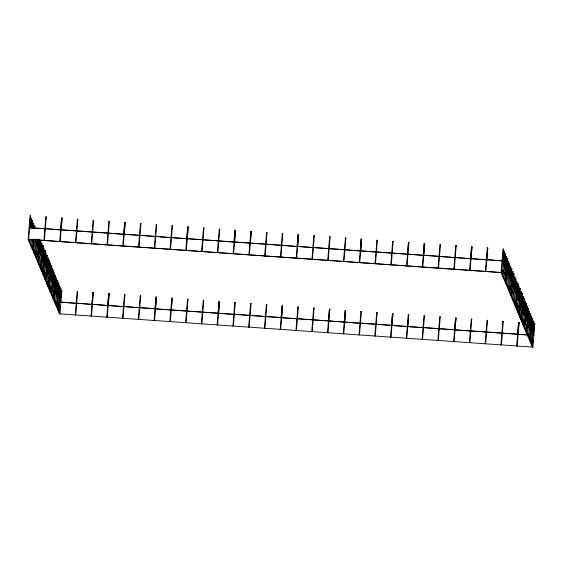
<?xml version="1.0" encoding="UTF-8"?>
<svg xmlns="http://www.w3.org/2000/svg" width="563" height="563" viewBox="0 0 563 563"><rect width="100%" height="100%" fill="white"/><g stroke="black" fill="none" stroke-linecap="round" stroke-linejoin="round"><path stroke-width="0.84" d="M30.078 215.861L30.578 215.967L30.078 215.861L28.178 239.359L501.612 272.612L503.505 249.113L503.033 249.078L501.112 272.506L532.45 347.111M30.55 215.889L28.622 239.317L59.967 313.922L61.86 290.417L61.388 290.388L60.487 301.74M30.332 227.888L31.12 218.345L31.591 218.374L30.81 227.924M29.881 239.198L29.698 241.879L29.227 241.844M31.521 228.634L32.161 220.83L32.668 220.935L32.161 220.83M31.141 239.078L30.74 244.363L30.268 244.328L30.712 244.286M31.992 228.669L32.633 220.858M31.795 240.957L31.929 239.282M32.781 228.515L33.21 223.314L33.681 223.342L33.252 228.55M32.373 239.24L31.788 246.847L31.31 246.812M32.464 247.488L32.323 249.219L32.795 249.254L33.625 239.212M34.252 225.798L34.033 228.402C33.71 225.052 35.413 225.116 34.547 228.416M32.492 247.621L32.358 249.296L32.83 249.332L33.653 239.289M32.907 242.604L33.041 240.929M34.512 228.43L34.723 225.826M33.653 248.234L33.4 251.781L33.871 251.816L34.843 239.592M34.653 251.752L34.765 249.852M35.413 242.041L35.68 239.205M36.152 239.24L34.913 254.3L34.442 254.265M35.765 253.399L35.87 251.654M36.278 246.636L36.933 239.176M37.404 239.212L35.962 256.784L35.49 256.749M36.877 255.053L36.996 253.083M37.425 247.882L38.178 239.155M38.657 239.191L37.003 259.269L36.532 259.233M37.974 256.439L38.115 254.701M38.544 249.493L39.326 239.951L38.537 250.007M37.988 256.7L38.122 255.025M39.797 239.986L38.017 261.675L37.545 261.64M39.832 240L38.045 261.753L37.573 261.718M39.1 258.347L39.234 256.672M39.586 251.978L40.515 240.704L40.986 240.732L39.093 264.237L38.615 264.202L39.058 264.16M39.846 264.005L39.663 266.686L40.135 266.721L42.028 243.216L41.556 243.188L40.627 254.462M40.705 269.17L40.958 265.623M41.599 257.819L42.598 245.672L43.077 245.7L41.176 269.205L40.677 269.093M41.148 269.128L43.077 245.7M45.842 216.966L46.349 217.072L45.842 216.966L43.949 240.464M41.958 269.142L42.063 267.397M42.471 262.379L42.612 260.704M42.718 259.43L43.647 248.156L44.118 248.184L42.225 271.69L41.746 271.655M46.314 217.001L44.421 240.5M43.034 270.719L43.189 268.861M43.618 263.653L44.688 250.641L45.16 250.669L43.267 274.174L42.76 274.061M43.069 270.789L43.203 269.121M43.823 261.591L44.688 250.641M43.231 274.097L45.16 250.669M44.181 272.443L44.301 270.472M44.73 265.272L45.73 253.125L46.201 253.153L44.308 276.658L43.837 276.623M45.293 274.09L45.427 272.415M45.849 266.883L46.778 255.609L47.278 255.715L46.778 255.609M47.25 255.637L45.35 279.142L44.85 279.03M46.032 279.783L45.927 281.591L46.398 281.627L48.291 258.121L46.363 281.549L45.892 281.514M46.44 274.821L46.581 273.154M46.891 269.367L47.82 258.093L48.319 258.199M46.968 284.076L47.151 281.394M47.932 271.852L48.861 260.578L49.333 260.606L47.44 284.111L46.933 283.998M48.664 278.122L48.805 276.447M48.981 274.336L49.903 263.062L50.41 263.167L48.481 286.595L48.01 286.56L48.284 283.21L47.982 286.483L48.453 286.518L50.41 263.167M49.115 273.175L49.903 263.062M49.262 286.532L49.382 284.632M49.811 279.424L50.952 265.546L51.451 265.652L50.952 265.546M51.423 265.574L49.53 289.079L49.023 288.967M50.374 288.179L50.508 286.511M50.923 281.043L51.993 268.03L52.465 268.058L50.571 291.564L50.1 291.528M51.522 288.918L51.683 286.996M52.113 281.789L53.035 270.514L53.513 270.543L51.613 294.048L51.113 293.935M51.486 289.832L51.627 288.157M53.035 270.514L52.106 282.302L52.577 282.33M51.585 293.97L53.513 270.543M52.633 290.564L52.774 288.889M53.154 284.273L54.083 272.999L54.555 273.027L52.662 296.532L52.183 296.497L52.626 296.455M53.344 297.173L53.196 298.904L53.703 299.016L55.596 275.511L55.125 275.483L54.196 286.757M53.745 292.211L53.886 290.543M53.232 298.981L53.365 297.306M54.33 285.596L55.153 275.553L55.631 275.589M53.668 298.939L55.596 275.511M54.449 298.883L54.273 301.465L54.745 301.501L56.638 277.995L56.166 277.967L55.237 289.241M54.864 293.858L54.998 292.19M61.114 230.33L62.113 218.184L61.606 218.071L59.713 241.576M60.677 229.859L45.35 228.712L60.677 229.859L61.606 218.071M62.078 218.106L60.185 241.604M55.315 303.95L55.568 300.403M56.286 291.725L57.215 280.451L57.715 280.557L57.215 280.451M57.686 280.48L55.793 303.985L55.287 303.872M57.116 296.814L58.256 282.936L58.756 283.041L56.835 306.469L56.363 306.434M56.567 303.921L56.701 302.254M57.391 293.886L58.256 282.936M57.679 305.568L57.869 302.767M58.369 296.694L59.298 285.42L59.805 285.525L59.333 285.49M59.769 285.448L57.876 308.953L57.37 308.841M58.826 306.307L58.967 304.632M59.418 299.178L60.34 287.904L60.846 288.01L58.918 311.438L58.446 311.402M59.938 307.954L60.079 306.279M77.405 219.253L77.877 219.288L77.37 219.183L75.477 242.681M77.842 219.211L75.949 242.716M77.18 291.571L77.659 291.599L77.152 291.493L75.259 314.991M77.624 291.528L75.731 315.027M91.713 243.821L93.613 220.323L93.134 220.288L91.241 243.786M91.495 316.132L93.388 292.633L92.916 292.598L91.023 316.103M92.022 303.957L92.916 292.598M108.905 221.393L109.405 221.505L108.905 221.393L107.005 244.898M109.377 221.428L107.484 244.926M122.664 306.546L108.223 305.526L109.187 293.816L108.68 293.71L106.787 317.208M107.786 305.062L108.68 293.71M109.159 293.745L107.259 317.243M124.177 234.757L125.169 222.61L124.669 222.505L122.776 246.003M123.733 234.292L108.413 233.138L123.733 234.292L124.669 222.505M125.141 222.54L123.248 246.038M124.444 294.815L124.951 294.921L124.444 294.815L122.551 318.313M124.923 294.85L123.023 318.348M140.433 223.61L140.94 223.715L140.433 223.61L138.54 247.108M139.012 247.143L140.905 223.645M140.215 295.927L140.715 296.032L140.215 295.927L138.315 319.425M140.687 295.955L138.794 319.453M156.232 224.792L156.704 224.827L156.197 224.721L154.304 248.22M156.669 224.75L154.776 248.248M155.085 308.383L156.007 297.102L156.451 297.067L155.522 308.848L170.814 309.924L155.522 308.848M156.451 297.067L154.558 320.565M171.961 225.826L172.468 225.932L171.961 225.826L170.068 249.325M172.44 225.862L170.54 249.36M171.286 309.96L186.578 311.029L171.286 309.96L172.25 298.249L171.743 298.137L169.85 321.635M187.233 239.184L188.232 227.044L187.732 226.931L185.832 250.429M186.796 238.719L171.476 237.572L186.796 238.719L187.732 226.931M188.204 226.966L186.311 250.465M187.507 299.249L188.014 299.354L187.507 299.249L185.614 322.747M187.979 299.277L186.086 322.782M203.496 228.043L203.996 228.149L203.496 228.043L201.603 251.541M203.968 228.071L202.075 251.577M201.378 323.852L203.271 300.353L203.778 300.459L203.271 300.353M203.75 300.389L201.85 323.887M219.26 229.148L219.767 229.254L219.26 229.148L217.367 252.646M217.839 252.681L219.732 229.183M219.429 313.338L233.87 314.358L218.578 313.281L219.542 301.571L219.042 301.458L217.142 324.964M218.071 313.682L219.042 301.458M219.514 301.494L217.621 324.992M234.532 242.512L235.531 230.366L235.024 230.253L233.131 253.758M234.095 242.041L218.768 240.894L234.095 242.041L235.024 230.253M235.496 230.288L233.603 253.786M234.806 302.57L235.306 302.676L234.806 302.57L232.913 326.068M235.278 302.598L233.385 326.104M250.296 243.617L251.295 231.47L250.788 231.365L248.895 254.863M251.26 231.393L249.367 254.898M250.57 303.675L251.077 303.781L250.57 303.675L248.677 327.173M251.042 303.71L249.149 327.209M266.588 232.547L267.059 232.575L266.552 232.47L264.659 255.968M267.031 232.505L265.131 256.003M266.334 304.78L266.841 304.893L266.334 304.78L264.441 328.285M266.806 304.815L264.913 328.313M280.902 257.108L282.795 233.61L282.323 233.575L280.423 257.08M280.205 329.39L282.098 305.892L282.605 305.998L281.641 317.708L296.933 318.785L281.641 317.708M281.134 318.109L282.098 305.892M282.577 305.92L280.677 329.425M297.595 246.939L298.587 234.792L298.087 234.687L296.194 258.185M297.151 246.474L281.831 245.32L297.151 246.474L298.087 234.687M298.559 234.715L296.666 258.22M297.869 306.997L298.369 307.102L297.869 306.997L295.969 330.495M296.448 330.53L298.341 307.032M313.851 235.791L314.358 235.897L313.851 235.791L311.958 259.29M314.323 235.827L312.43 259.325M313.633 308.102L314.133 308.214L313.633 308.102L311.74 331.607M314.105 308.137L312.212 331.635M329.615 236.896L330.122 237.009L329.615 236.896L327.722 260.402M330.087 236.932L328.194 260.43M329.397 309.214L329.904 309.319L329.397 309.214L327.504 332.712M328.426 321.431L329.425 309.284M329.869 309.242L327.976 332.747M345.379 238.008L345.886 238.114L345.379 238.008L343.486 261.506M345.858 238.036L343.958 261.542M344.197 322.543L345.196 310.396L345.633 310.354L344.704 322.142L359.996 323.211L344.704 322.142M345.633 310.354L343.74 333.852M360.651 251.365L361.65 239.219L361.15 239.113L359.25 262.611M361.15 239.113L360.214 250.901L344.894 249.754L359.363 250.845M360.925 311.423L361.432 311.536L360.925 311.423L359.032 334.929M361.397 311.459L359.504 334.957M376.914 240.218L377.414 240.331L376.914 240.218L375.021 263.723M377.386 240.253L375.493 263.751M376.689 312.535L377.196 312.641L376.689 312.535L374.796 336.034M377.168 312.571L375.268 336.069M390.785 264.828L392.678 241.33L393.185 241.436L392.678 241.33M393.15 241.365L391.257 264.863M391.996 325.463L407.288 326.533L391.996 325.463L392.96 313.746L392.46 313.64L390.56 337.138M391.489 325.864L392.46 313.64M392.932 313.675L391.039 337.174M408.442 242.435L408.949 242.547L408.442 242.435L406.549 265.933M407.513 254.223L392.186 253.076L407.513 254.223L408.478 242.512M407.021 265.968L408.914 242.47M407.767 326.568L423.059 327.645L407.767 326.568L408.731 314.858L408.224 314.752L406.331 338.25M406.803 338.279L408.696 314.78M423.714 255.799L424.713 243.652L424.206 243.547L422.313 267.045M423.277 255.328L407.957 254.18L423.277 255.328L424.206 243.547M424.685 243.575L422.785 267.073M424.016 315.927L424.495 315.963L423.988 315.857L422.095 339.355M424.46 315.892L422.567 339.39M439.977 244.652L440.477 244.757L439.977 244.652L438.077 268.15M440.449 244.687L438.556 268.185M439.752 316.962L440.259 317.075L439.752 316.962L437.859 340.46M440.224 316.997L438.331 340.495M455.741 245.757L456.241 245.869L455.741 245.757L453.841 269.255M456.213 245.792L454.32 269.29M455.059 329.89L470.351 330.967L455.059 329.89L456.023 318.179L455.516 318.074L453.623 341.572M454.552 330.291L455.516 318.074M455.995 318.102L454.095 341.607M469.612 270.367L471.505 246.868L472.012 246.974L471.013 259.121M456.129 257.636L470.577 258.656L471.505 246.868M471.977 246.897L470.084 270.402M469.387 342.677L471.287 319.179L471.787 319.284L471.287 319.179M471.759 319.214L469.866 342.712M486.777 260.226L487.776 248.079L487.269 247.973L485.376 271.472M485.848 271.507L487.741 248.009M487.051 320.284L487.551 320.396L487.051 320.284L485.158 343.789M485.63 343.817L487.523 320.319M502.182 275.068L502.66 275.096L504.582 251.675L504.082 251.562L503.118 263.28L503.589 263.308M502.456 271.718L502.611 269.86M503.252 262.048L504.082 251.562M503.575 273.365L503.744 270.782M504.152 266.271L505.124 254.047L505.63 254.159L505.124 254.047M503.231 277.552L503.702 277.58L505.595 254.082M504.701 274.828L504.856 272.429M505.271 267.889L506.165 256.531L506.637 256.566L504.744 280.064L504.272 280.036M505.834 275.75L505.975 274.075L505.863 275.828M505.454 280.846L505.314 282.52L505.785 282.549L507.713 259.128L507.207 259.015L506.25 270.733L506.749 270.838M506.383 269.501L507.207 259.015M507.685 259.05L505.757 282.478L505.285 282.443M502.815 321.396L503.322 321.501L502.815 321.396L500.922 344.894M503.287 321.424L501.394 344.929M506.573 282.401L506.362 285.005L506.834 285.033L508.727 261.535L508.255 261.499L507.362 272.379M507.685 284.012L507.404 287.489L507.875 287.517L509.768 264.019L509.297 263.984L508.333 275.701M508.649 287.461L508.804 285.631M508.445 289.973L508.917 290.001L510.817 266.503L510.338 266.468L509.381 278.185L509.853 278.213M509.768 289.108L509.937 286.525M511.387 268.952L511.887 269.065L511.387 268.952L510.423 280.67L510.894 280.698M511.858 268.987L509.965 292.486L509.487 292.457M510.915 289.846L511.056 288.172M510.535 294.942L511.007 294.97L512.935 271.549L512.429 271.436L511.464 283.154L511.971 283.259M510.887 290.599L511.035 288.868M511.464 283.661L512.457 271.514M512.056 291.564L512.168 289.818M512.576 285.279L513.47 273.921L513.977 274.033L513.47 273.921M513.942 273.956L512.048 297.454L511.577 297.426M512.724 298.158L512.619 299.91L513.097 299.938L515.018 276.517L514.519 276.405L513.555 288.122L514.054 288.228M513.174 293.217L513.28 291.465M513.878 299.79L513.667 302.394L514.139 302.422L516.032 278.924L515.56 278.889L514.596 290.607L512.541 285.708L513.013 285.744M515.068 300.536L514.709 304.879L515.18 304.907L517.073 281.409L516.602 281.373L515.638 293.091L514.962 291.479M515.997 303.936L516.13 302.268M515.722 307.285L516.222 307.391L518.15 283.97L517.65 283.858L516.686 295.575L517.158 295.603M515.961 304.85L516.165 302.338M516.82 294.343L517.65 283.858M516.194 307.321L518.122 283.893M517.08 306.371L517.249 303.914M517.721 298.566L518.692 286.342L519.163 286.377L517.27 309.875L516.799 309.847M518.256 307.307L518.361 305.561M519.733 288.826L520.24 288.939L519.733 288.826L518.769 300.543L519.241 300.572M520.205 288.861L518.312 312.359L517.805 312.254M519.367 308.953L519.473 307.208M527.468 334.978L518.122 334.323L519.086 322.606L518.579 322.5L516.686 345.999M517.615 334.725L518.579 322.5M518.854 314.738L519.325 314.773L521.254 291.345L519.353 314.844L518.882 314.816M519.051 322.536L517.158 346.034M519.923 317.3L520.036 315.547M520.479 310.607L520.641 308.623M521.824 293.795L522.323 293.907L521.824 293.795L520.859 305.512L521.331 305.54M522.295 293.83L520.402 317.328L519.895 317.222M523.372 296.391L521.415 319.742L520.937 319.707L521.211 316.357L520.972 319.784L521.444 319.812L523.372 296.391L522.865 296.279L521.901 307.996L519.846 303.098M522.042 306.765L522.865 296.279M522.33 318.011L522.014 322.268L522.485 322.296L524.385 298.798L523.907 298.763L522.943 310.48L522.274 308.869M523.203 323.014L523.055 324.752L523.534 324.781L525.427 301.282L524.955 301.247L523.85 314.633M523.337 321.403L523.442 319.657M524.449 323.049L524.554 321.304M525.026 315.956L525.997 303.731L526.468 303.767L524.575 327.265L524.069 327.159M524.54 327.194L526.468 303.767M525.525 324.626L525.666 322.951M526.145 317.574L527.038 306.216L527.51 306.251L525.617 329.749L525.145 329.721M526.159 332.128L526.665 332.233L528.587 308.813L528.087 308.7L527.123 320.417L527.594 320.446M526.672 326.343L526.834 324.394M527.257 319.186L528.087 308.7M526.63 332.163L528.558 308.735M527.447 332.086L527.235 334.689L527.707 334.718L529.6 311.219L529.129 311.184L528.235 322.064M527.784 327.997L527.946 326.012M528.277 337.174L528.523 333.746M529.206 325.386L530.17 313.668L530.677 313.781L530.17 313.668M530.642 313.704L528.748 337.202L528.242 337.096M530.043 330.375L530.184 328.708M530.726 327.898L530.255 327.87L531.212 316.153L531.718 316.265L529.79 339.686L529.319 339.658M529.53 337.146L529.663 335.471M530.388 326.639L531.212 316.153M530.642 338.792L530.789 336.934M531.155 332.022L532.26 318.637L532.732 318.672L530.839 342.17L530.332 342.065M531.718 340.369L531.859 338.694M531.409 344.626L531.88 344.655L533.808 321.234L533.302 321.121L532.338 332.839L532.809 332.867M531.754 340.439L531.887 338.764M532.338 333.345L533.302 321.121M532.865 342.086L533.02 340.165M533.45 334.964L534.343 323.605L534.85 323.718L534.343 323.605M59.46 313.809L532.922 347.139L534.822 323.641M61.634 218.148L62.113 218.184M93.641 220.393L93.134 220.288M124.697 222.575L125.169 222.61M187.761 227.009L188.232 227.044M235.06 230.33L235.531 230.366M251.295 231.47L250.788 231.365M282.823 233.687L282.323 233.575M298.116 234.757L298.587 234.792M361.179 239.191L361.65 239.219L359.729 262.647M424.242 243.617L424.713 243.652M471.534 246.939L472.012 246.974M487.776 248.079L487.269 247.973M34.28 225.869L34.758 225.904M507.242 259.093L507.713 259.128M439.513 256.475L454.805 257.544L440.365 256.531M29.142 227.649L44.906 228.754L29.614 227.677M158.287 236.72L155.712 236.467L171.032 237.614L159.991 236.84M366.633 251.351L360.658 250.859L375.978 252.006M368.336 251.471L375.134 251.95M390.898 253.054L376.422 251.971L391.749 253.118M471.893 258.748L486.341 259.761L471.048 258.684M504.159 265.764L504.631 265.792M504.188 265.835L504.666 265.87M505.201 268.248L505.708 268.354M506.721 270.761L506.25 270.733L505.236 268.319M507.319 273.287L507.798 273.322M41.015 240.809L40.515 240.704M29.192 241.766L29.67 241.801M502.154 274.99L502.625 275.026M503.195 277.475L503.667 277.51M36.419 244.961L36.891 244.996M43.105 245.778L42.598 245.672M31.282 246.735L31.753 246.77M504.244 279.959L504.715 279.994M37.461 247.446L37.932 247.481M37.496 247.523L37.967 247.551M38.509 249.93L39.009 250.035M44.716 250.711L45.195 250.746M517.678 283.935L518.15 283.97M33.372 251.703L33.843 251.738M506.327 284.927L506.799 284.962M39.551 252.414L40.022 252.449M512.506 285.638L512.984 285.666M40.057 252.52L39.579 252.491L40.592 254.898L41.099 255.004M34.413 254.187L34.885 254.223M507.369 287.411L507.847 287.447M35.455 256.672L35.926 256.707M508.417 289.896L508.889 289.931M41.634 257.382L42.112 257.418M514.631 290.677L515.103 290.712M521.282 291.423L520.775 291.31L519.818 303.028L520.318 303.133M36.496 259.156L36.975 259.191M509.459 292.38L509.93 292.415M49.368 260.683L48.861 260.578M510.5 294.864L510.979 294.899L512.935 271.549M43.724 262.351L44.195 262.386M511.549 297.348L512.02 297.384M44.766 264.835L45.272 264.941M517.728 298.059L518.234 298.165M524.413 298.876L523.907 298.763M39.628 266.609L40.107 266.644M512.59 299.833L513.062 299.868M45.814 267.319L46.286 267.355M45.842 267.397L46.314 267.425M518.805 300.614L519.276 300.649M46.856 269.804L47.362 269.909M53.07 270.585L53.541 270.62M526.504 303.844L525.997 303.731M41.718 271.577L42.19 271.612M514.681 304.801L515.152 304.836M47.932 272.365L48.404 272.393M520.888 305.582L521.366 305.618M528.115 308.777L528.587 308.813M43.808 276.546L44.28 276.581M516.764 309.77L517.235 309.805M49.987 277.256L50.459 277.292M51.029 279.741L51.5 279.776M523.991 312.965L524.463 312.993M52.07 282.225L52.549 282.26M525.033 315.449L525.504 315.477M525.539 315.554L525.068 315.519L525.736 317.131M53.119 284.709L53.619 284.815M526.074 317.933L526.581 318.039M532.76 318.749L532.26 318.637M54.161 287.193L54.632 287.229M54.196 287.271L54.667 287.299M527.151 320.488L527.622 320.523M55.237 289.755L55.709 289.783M528.164 322.902L528.671 323.007M92.951 292.676L93.423 292.711M108.715 293.78L109.187 293.816M156.486 297.137L156.007 297.102L154.086 320.53M219.07 301.536L219.542 301.571M282.133 305.962L282.605 305.998M345.668 310.424L345.196 310.396L343.268 333.817M392.488 313.718L392.96 313.746M408.731 314.858L408.224 314.752M455.551 318.144L456.023 318.179M518.614 322.578L519.086 322.606M50.065 291.451L50.543 291.486M523.027 324.675L523.499 324.71M57.292 294.646L57.764 294.681M525.117 329.644L525.589 329.679M58.334 297.13L58.812 297.165M531.296 330.354L531.768 330.382M59.382 299.615L59.854 299.65M59.882 299.72L59.411 299.692L60.34 287.904M532.373 332.909L532.844 332.944M54.245 301.388L54.717 301.423M527.2 334.612L527.672 334.647M60.424 302.099L76.223 303.281M123.515 306.603L108.223 305.526M527.432 334.901L518.122 334.323M533.386 335.323L533.858 335.351L502.576 260.901L486.777 259.719L502.105 260.866M74.52 303.161L60.931 302.204L34.836 240.098M91.136 304.33L76.659 303.239L91.987 304.386M106.9 305.435L92.423 304.344L107.751 305.498M138.435 307.651L123.959 306.561L139.279 307.708M187.901 311.128L202.342 312.141L187.05 311.065M203.665 312.233L218.106 313.246L202.814 312.176M56.328 306.356L56.8 306.392L58.756 283.041M529.29 339.58L529.762 339.616L531.718 316.265M58.418 311.325L58.89 311.36L60.846 288.01M531.373 344.549L531.852 344.584L533.808 321.234M503.505 249.113L503.033 249.078M509.768 264.019L509.297 263.984M516.032 278.924L515.56 278.889M517.756 298.13L518.432 299.741M529.579 326.259L530.255 327.87M532.922 347.139L501.584 272.541L28.15 239.282L59.495 313.887M470.577 258.656L455.284 257.58M171.743 298.137L172.25 298.249L170.322 321.67M61.86 290.417L61.388 290.388M42.007 258.262L42.682 259.867M46.884 269.881L47.897 272.288M53.147 284.787L55.202 289.678M76.406 230.893L61.114 229.817L76.406 230.893M92.177 231.998L76.885 230.929L92.177 231.998M107.941 233.11L92.649 232.033L107.941 233.11M139.469 235.32L124.177 234.25L139.469 235.32M155.233 236.432L139.941 235.355L155.233 236.432M202.532 239.754L187.24 238.677L202.532 239.754M218.296 240.858L203.004 239.789L218.296 240.858M249.824 243.075L234.532 241.999L249.824 243.075M265.595 244.18L250.303 243.11L265.595 244.18M281.359 245.292L266.067 244.215L281.359 245.292M312.887 247.502L297.595 246.432L312.922 247.579M328.651 248.614L313.359 247.537L328.651 248.614M344.422 249.719L329.13 248.642L344.422 249.719M439.013 256.362L423.721 255.292L439.013 256.362M155.015 308.742L139.723 307.672L155.015 308.742M249.606 315.386L234.314 314.316L249.606 315.386M265.37 316.497L250.078 315.421L265.37 316.497M281.141 317.602L265.849 316.526L281.141 317.602M312.669 319.819L297.377 318.742L312.669 319.819M328.433 320.924L313.141 319.847L328.433 320.924M344.197 322.029L328.905 320.959L344.197 322.029M375.732 324.246L360.44 323.176L375.732 324.246M391.496 325.358L376.204 324.281L391.496 325.358M438.788 328.679L423.496 327.603L438.788 328.679M454.559 329.784L439.267 328.708L454.559 329.784M486.087 332.001L470.795 330.924L486.087 332.001M501.851 333.106L486.559 332.029L501.886 333.183M517.615 334.211L502.323 333.141L517.615 334.211"/></g></svg>
